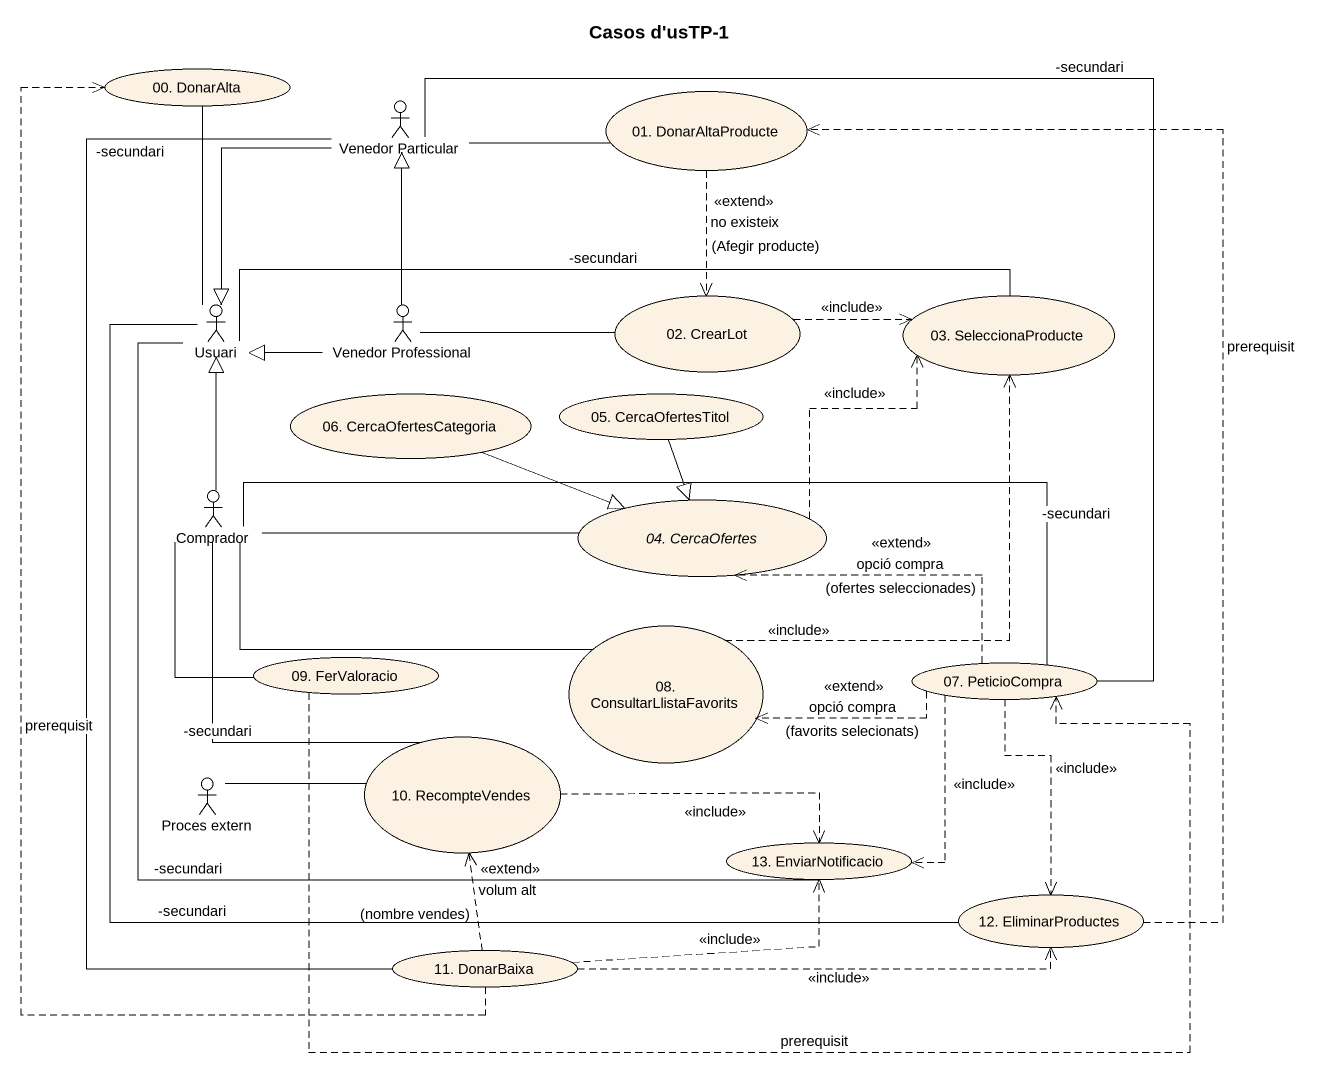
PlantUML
@startuml
title Casos d'usTP-1
usecase "00. DonarAlta" as u00_DonarAlta
usecase "01. DonarAltaProducte" as u01_DonarAltaProducte
actor "Venedor Particular" as Venedor_Particular
actor Usuari
actor "Venedor Professional" as Venedor_Professional
usecase "02. CrearLot" as u02_CrearLot
usecase "03. SeleccionaProducte" as u03_SeleccionaProducte
usecase "06. CercaOfertesCategoria" as u06_CercaOfertesCategoria
usecase "05. CercaOfertesTitol" as u05_CercaOfertesTitol
actor Comprador
usecase "04. CercaOfertes" as u04_CercaOfertes
usecase "08. ConsultarLlistaFavorits" as u08_ConsultarLlistaFavorits
usecase "09. FerValoracio" as u09_FerValoracio
usecase "07. PeticioCompra" as u07_PeticioCompra
usecase "10. RecompteVendes" as u10_RecompteVendes
actor "Proces extern" as Proces_extern
usecase "13. EnviarNotificacio" as u13_EnviarNotificacio
usecase "12. EliminarProductes" as u12_EliminarProductes
usecase "11. DonarBaixa" as u11_DonarBaixa
u01_DonarAltaProducte -left- Venedor_Particular
u01_DonarAltaProducte ..> u02_CrearLot : <<extend>>\nno existeix\n(Afegir producte)
Venedor_Particular --|> Usuari
Venedor_Particular -- u07_PeticioCompra : -secundari
Venedor_Particular -- u11_DonarBaixa : -secundari
Usuari -up- u00_DonarAlta
Usuari -right- u03_SeleccionaProducte : -secundari
Usuari -- u13_EnviarNotificacio : -secundari
Usuari -- u12_EliminarProductes : -secundari
Venedor_Professional -up-|> Venedor_Particular
Venedor_Professional -left-|> Usuari
u02_CrearLot -left- Venedor_Professional
u02_CrearLot .right.> u03_SeleccionaProducte : <<include>>
u06_CercaOfertesCategoria -right-|> u04_CercaOfertes
u05_CercaOfertesTitol --|> u04_CercaOfertes
Comprador -up-|> Usuari
Comprador -right- u04_CercaOfertes
Comprador -right- u08_ConsultarLlistaFavorits
Comprador -- u09_FerValoracio
Comprador -right- u07_PeticioCompra : -secundari
Comprador -- u10_RecompteVendes : -secundari
u04_CercaOfertes .up.> u03_SeleccionaProducte : <<include>>
u08_ConsultarLlistaFavorits .up.> u03_SeleccionaProducte : <<include>>
u09_FerValoracio .right.> u07_PeticioCompra : prerequisit
u07_PeticioCompra .left.> u04_CercaOfertes : <<extend>>\nopció compra\n(ofertes seleccionades)
u07_PeticioCompra .left.> u08_ConsultarLlistaFavorits : <<extend>>\nopció compra\n(favorits selecionats)
u07_PeticioCompra ..> u13_EnviarNotificacio : <<include>>
u07_PeticioCompra ..> u12_EliminarProductes : <<include>>
u10_RecompteVendes .right.> u13_EnviarNotificacio : <<include>>
Proces_extern -right- u10_RecompteVendes
u12_EliminarProductes .up.> u01_DonarAltaProducte : prerequisit
u11_DonarBaixa .up.> u00_DonarAlta : prerequisit
u11_DonarBaixa .up.> u10_RecompteVendes : <<extend>>\nvolum alt\n(nombre vendes)
u11_DonarBaixa .right.> u13_EnviarNotificacio : <<include>>
u11_DonarBaixa .right.> u12_EliminarProductes : <<include>>
@enduml
